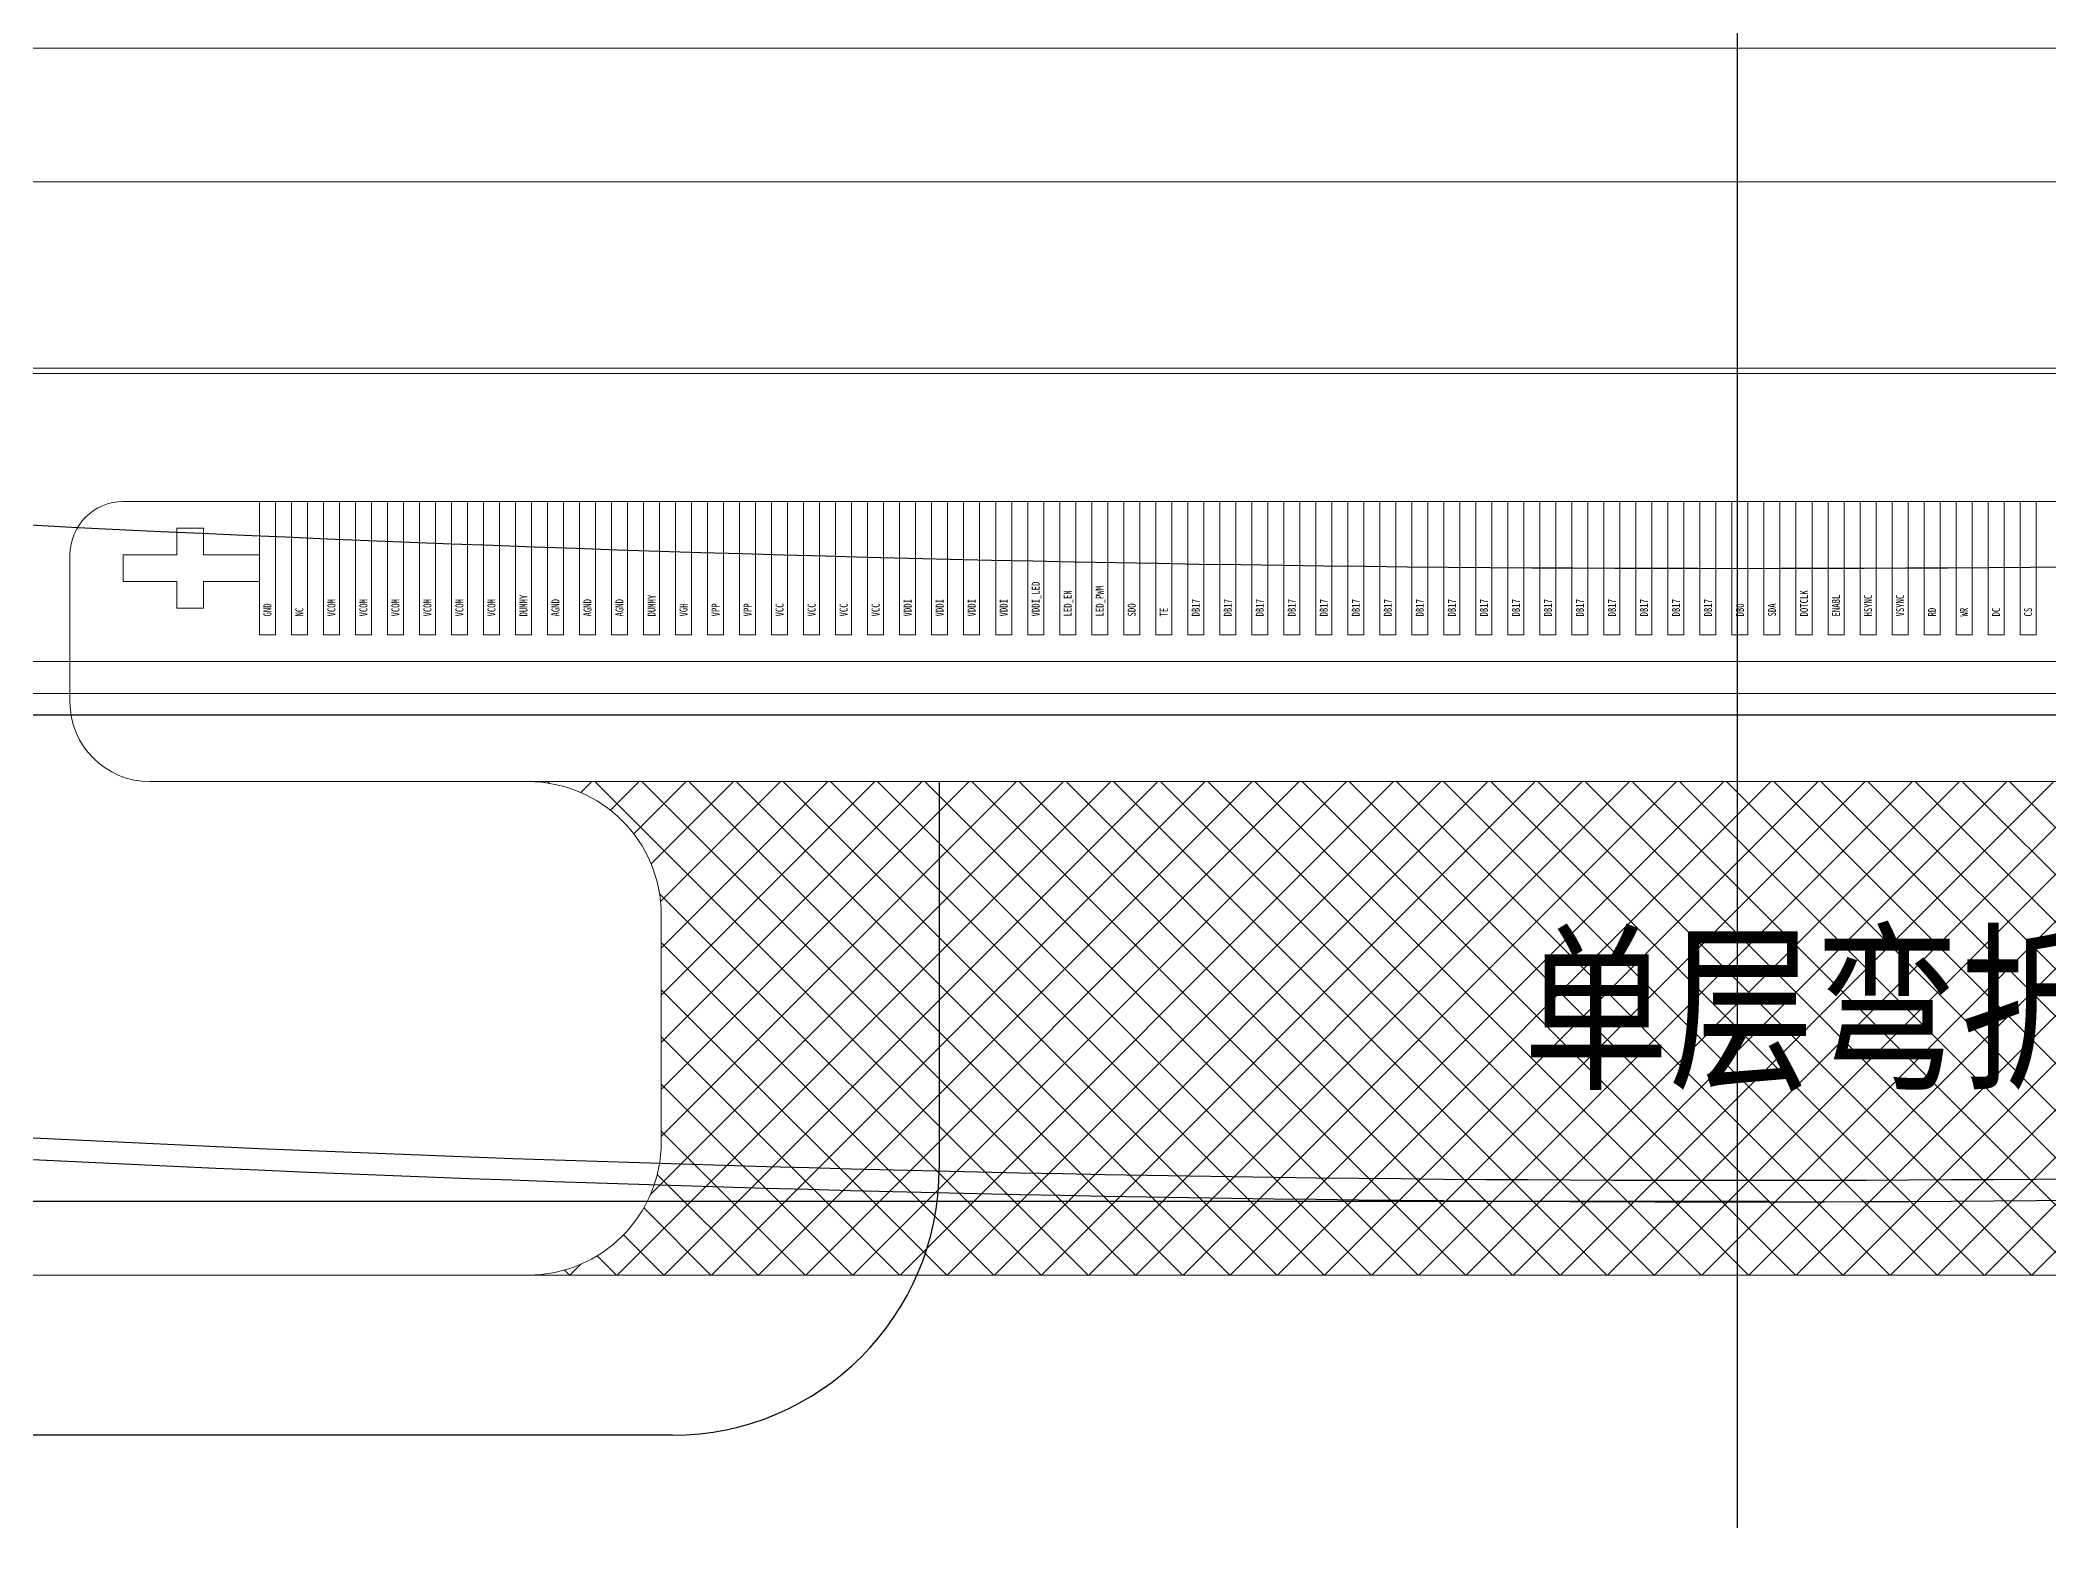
# Model space of a CAD drawing. Extents: x 1969 to 2227, y -979 to -796.
# Drawn here: x 2039.88 to 2047.41, y -882.92 to -877.32 of the extents above; entities that cross this region are included whole.
import ezdxf

# ---------------------------------------------------------------- set-up
doc = ezdxf.new("R2010")
doc.units = 0
doc.header["$LTSCALE"] = 16.335
doc.linetypes.add('_DASH', pattern=[0.6, 0.4, -0.2])
doc.linetypes.add('CENTER', pattern=[2, 1.25, -0.25, 0.25, -0.25])
for name, color, linetype in [('02___PRT_ALL_AXES', 7, 'Continuous'), ('FPC', 30, 'Continuous'), ('标注', 4, 'Continuous')]:
    doc.layers.add(name, color=color, linetype=linetype)
for name, color, linetype, lineweight in [('dim', 3, 'Continuous', 13), ('DWG', 7, 'Continuous', 18), ('LCD', 4, 'Continuous', 9)]:
    doc.layers.add(name, color=color, linetype=linetype, lineweight=lineweight)
doc.styles.add('RD', font='ROMAND.shx', dxfattribs={"width": 0.8})
doc.styles.get("Standard").update_dxf_attribs({"font": '', "width": 0.8})
doc.styles.add('宋体', font='')
doc.styles.get('Standard').set_extended_font_data('NSimSun')
doc.styles.get('宋体').set_extended_font_data('SimSun')
doc.dimstyles.new('ISO-25$0', dxfattribs={"dimtxt": 1.8, "dimasz": 1.2, "dimexe": 0.5, "dimexo": 0.5, "dimgap": 0.2, "dimtad": 0, "dimdsep": 46, "dimtxsty": '宋体', "dimcen": 2.5, "dimclrd": 3, "dimclre": 3, "dimclrt": 3, "dimadec": 0, "dimazin": 0, "dimtp": 1.2, "dimtm": 1.2, "dimtfac": 1, "dimtmove": 0, "dimatfit": 3, "dimfxl": 1, "dimtolj": 1, "dimarcsym": 0})

# ---------------------------------------------------------------- blocks, each defined once
blk = doc.blocks.new('*D724')
at = {"layer": 'Defpoints', "color": 0}
for p in [(2046.2409, -840.5418), (2001.604, -881.6751), (2046.8622, -881.6751)]:
    blk.add_point(p, dxfattribs=at)
at = {"layer": '标注', "color": 3, "lineweight": -2}
for p, q in [((2045.7409, -840.5418), (2001.104, -840.5418)), ((2001.604, -841.7418), (2001.604, -852.2734)), ((2001.604, -880.4751), (2001.604, -869.9434)), ((2046.3622, -881.6751), (2001.104, -881.6751))]:
    blk.add_line(p, q, dxfattribs=at)
at = {"layer": '标注', "color": 3}
for points in [[(2001.404, -841.7418), (2001.804, -841.7418), (2001.604, -840.5418)], [(2001.404, -880.4751), (2001.804, -880.4751), (2001.604, -881.6751)]]:
    blk.add_solid(points, dxfattribs=at)
at = {"layer": '标注', "color": 3, "insert": (2001.604, -861.1084), "char_height": 1.8, "attachment_point": 5, "rotation": 90, "style": '宋体'}
blk.add_mtext('\\A1;41.13%%P0.05TP)', dxfattribs=at)
blk = doc.blocks.new('*D729')
at = {"layer": 'Defpoints', "color": 0}
for p in [(2001.604, -881.6751), (2001.5826, -904.3438), (2041.8005, -904.3438)]:
    blk.add_point(p, dxfattribs=at)
at = {"layer": '标注', "color": 3, "lineweight": -2}
for p, q in [((2001.104, -881.6751), (2001.0826, -881.6751)), ((2001.5826, -882.8751), (2001.5826, -889.7495)), ((2001.5826, -903.1438), (2001.5826, -896.2695)), ((2041.3005, -904.3438), (2001.0826, -904.3438))]:
    blk.add_line(p, q, dxfattribs=at)
at = {"layer": '标注', "color": 3}
for points in [[(2001.3826, -882.8751), (2001.7826, -882.8751), (2001.5826, -881.6751)], [(2001.3826, -903.1438), (2001.7826, -903.1438), (2001.5826, -904.3438)]]:
    blk.add_solid(points, dxfattribs=at)
at = {"layer": '标注', "color": 3, "insert": (2001.5826, -893.0095), "char_height": 1.8, "attachment_point": 5, "rotation": 90, "style": '宋体'}
blk.add_mtext('\\A1;22.67', dxfattribs=at)

msp = doc.modelspace()

# ---------------------------------------------------------------- hatches: boundary and pattern name
h = msp.add_hatch()
h.set_pattern_fill('ANSI37', color=3, style=0)
h.set_pattern_definition([(45, (1918.562, -974.14133), (-0.08838835, 0.08838835), []), (135, (1918.562, -974.14133), (-0.08838835, -0.08838835), [])])
h.paths.add_polyline_path([(2050.7072, -881.9512, -0.414214), (2050.2072, -881.4512), (2050.2072, -880.6012, -0.414214), (2050.7072, -880.1012), (2041.7072, -880.1012, -0.414214), (2042.2072, -880.6012), (2042.2072, -881.4512, -0.414214), (2041.7072, -881.9512)])
h.paths.add_polyline_path([(2045.4004, -880.6108), (2048.4348, -880.6108), (2048.4348, -881.5228), (2045.4004, -881.5228)], flags=24)

# ---------------------------------------------------------------- linework, layer by layer
at = {"color": 1, "linetype": '_DASH', "ltscale": 5}
msp.add_line((2046.2505, -839.6209), (2046.2409, -882.2106), dxfattribs=at)
at = {"color": 1, "linetype": 'CENTER'}
msp.add_line((2046.2409, -882.8983), (2046.2409, -840.0738), dxfattribs=at)
at = {"color": 7, "linetype": 'Continuous'}
msp.add_line((2038.9925, -879.8512), (2056.6285, -879.8512), dxfattribs=at)
for radius in [128.6864, 128.7674, 128.7674]:
    msp.add_arc((2046.2489, -752.9092), radius, 265.479388, 274.520612, dxfattribs=at)
at = {"layer": '02___PRT_ALL_AXES', "color": 7, "linetype": 'Continuous'}
msp.add_arc((2046.2489, -752.9092), 126.3924, 265.479388, 274.520612, dxfattribs=at)
at = {"layer": 'dim', "color": 0}
for p, q in [((2059.6631, -878.5712), (2032.8218, -878.5712)), ((2056.6285, -879.7712), (2035.8565, -879.7712)), ((2056.6285, -879.8512), (2040.15, -879.8512))]:
    msp.add_line(p, q, dxfattribs=at)
at = {"layer": 'DWG', "color": 30, "lineweight": 0}
for p, q in [((2040.1905, -879.0512), (2052.3105, -879.0512)), ((2039.9905, -879.2512), (2039.9905, -879.8012)), ((2040.2905, -880.1012), (2041.7072, -880.1012)), ((2041.7072, -880.1012), (2050.7072, -880.1012)), ((2042.2072, -880.6012), (2042.2072, -881.4512)), ((2036.5985, -881.9512), (2050.7072, -881.9512))]:
    msp.add_line(p, q, dxfattribs=at)
for centre, radius, start, end in [((2040.1905, -879.2512), 0.2, 90, 180), ((2040.2905, -879.8012), 0.3, 180, 270), ((2041.7072, -880.6012), 0.5, 0, 90), ((2041.7072, -881.4512), 0.5, 270, 360)]:
    msp.add_arc(centre, radius, start, end, dxfattribs=at)
at = {"layer": 'FPC', "color": 2}
for p, q in [((2043.2489, -880.1012), (2043.2489, -881.5512)), ((2042.2489, -882.5512), (2037.0989, -882.5512))]:
    msp.add_line(p, q, dxfattribs=at)
msp.add_arc((2042.2489, -881.5512), 1, 270, 0, dxfattribs=at)
at = {"layer": 'LCD', "color": 1}
for p, q in [((2060.5621, -877.3512), (2031.939, -877.3512)), ((2040.3905, -879.1512), (2040.3905, -879.2512)), ((2040.4905, -879.1512), (2040.3905, -879.1512)), ((2040.4905, -879.1512), (2040.4905, -879.2512)), ((2040.1905, -879.2512), (2040.1905, -879.3512)), ((2040.3905, -879.2512), (2040.1905, -879.2512)), ((2040.7005, -879.2512), (2040.4905, -879.2512)), ((2040.3905, -879.3512), (2040.1905, -879.3512)), ((2040.3905, -879.3512), (2040.3905, -879.4512)), ((2040.4905, -879.3512), (2040.4905, -879.4512)), ((2040.7005, -879.3512), (2040.4905, -879.3512)), ((2040.4905, -879.4512), (2040.3905, -879.4512))]:
    msp.add_line(p, q, dxfattribs=at)
msp.add_lwpolyline([(2036.3645, -842.5172), (2056.1365, -842.5172, -0.414214), (2061.1365, -847.5172), (2061.1365, -875.1512, -0.414214), (2056.6365, -879.6512), (2035.8645, -879.6512, -0.414214), (2031.3645, -875.1512), (2031.3645, -847.5172, -0.414214)], format="xyb", close=True, dxfattribs=at)
for points in [[(2038.673, -877.8532), (2053.828, -877.8532), (2053.828, -878.5512), (2038.673, -878.5512)], [(2040.7005, -879.0512), (2040.7605, -879.0512), (2040.7605, -879.5512), (2040.7005, -879.5512)], [(2040.8205, -879.0512), (2040.8805, -879.0512), (2040.8805, -879.5512), (2040.8205, -879.5512)], [(2040.9405, -879.0512), (2041.0005, -879.0512), (2041.0005, -879.5512), (2040.9405, -879.5512)], [(2041.0605, -879.0512), (2041.1205, -879.0512), (2041.1205, -879.5512), (2041.0605, -879.5512)], [(2041.1805, -879.0512), (2041.2405, -879.0512), (2041.2405, -879.5512), (2041.1805, -879.5512)], [(2041.3005, -879.0512), (2041.3605, -879.0512), (2041.3605, -879.5512), (2041.3005, -879.5512)], [(2041.4205, -879.0512), (2041.4805, -879.0512), (2041.4805, -879.5512), (2041.4205, -879.5512)], [(2041.5405, -879.0512), (2041.6005, -879.0512), (2041.6005, -879.5512), (2041.5405, -879.5512)], [(2041.6605, -879.0512), (2041.7205, -879.0512), (2041.7205, -879.5512), (2041.6605, -879.5512)], [(2041.7805, -879.0512), (2041.8405, -879.0512), (2041.8405, -879.5512), (2041.7805, -879.5512)], [(2041.9005, -879.0512), (2041.9605, -879.0512), (2041.9605, -879.5512), (2041.9005, -879.5512)], [(2042.0205, -879.0512), (2042.0805, -879.0512), (2042.0805, -879.5512), (2042.0205, -879.5512)], [(2042.1405, -879.0512), (2042.2005, -879.0512), (2042.2005, -879.5512), (2042.1405, -879.5512)], [(2042.2605, -879.0512), (2042.3205, -879.0512), (2042.3205, -879.5512), (2042.2605, -879.5512)], [(2042.3805, -879.0512), (2042.4405, -879.0512), (2042.4405, -879.5512), (2042.3805, -879.5512)], [(2042.5005, -879.0512), (2042.5605, -879.0512), (2042.5605, -879.5512), (2042.5005, -879.5512)], [(2042.6205, -879.0512), (2042.6805, -879.0512), (2042.6805, -879.5512), (2042.6205, -879.5512)], [(2042.7405, -879.0512), (2042.8005, -879.0512), (2042.8005, -879.5512), (2042.7405, -879.5512)], [(2042.8605, -879.0512), (2042.9205, -879.0512), (2042.9205, -879.5512), (2042.8605, -879.5512)], [(2042.9805, -879.0512), (2043.0405, -879.0512), (2043.0405, -879.5512), (2042.9805, -879.5512)], [(2043.1005, -879.0512), (2043.1605, -879.0512), (2043.1605, -879.5512), (2043.1005, -879.5512)], [(2043.2205, -879.0512), (2043.2805, -879.0512), (2043.2805, -879.5512), (2043.2205, -879.5512)], [(2043.3405, -879.0512), (2043.4005, -879.0512), (2043.4005, -879.5512), (2043.3405, -879.5512)], [(2043.4605, -879.0512), (2043.5205, -879.0512), (2043.5205, -879.5512), (2043.4605, -879.5512)], [(2043.5805, -879.0512), (2043.6405, -879.0512), (2043.6405, -879.5512), (2043.5805, -879.5512)], [(2043.7005, -879.0512), (2043.7605, -879.0512), (2043.7605, -879.5512), (2043.7005, -879.5512)], [(2043.8205, -879.0512), (2043.8805, -879.0512), (2043.8805, -879.5512), (2043.8205, -879.5512)], [(2043.9405, -879.0512), (2044.0005, -879.0512), (2044.0005, -879.5512), (2043.9405, -879.5512)], [(2044.0605, -879.0512), (2044.1205, -879.0512), (2044.1205, -879.5512), (2044.0605, -879.5512)], [(2044.1805, -879.0512), (2044.2405, -879.0512), (2044.2405, -879.5512), (2044.1805, -879.5512)], [(2044.3005, -879.0512), (2044.3605, -879.0512), (2044.3605, -879.5512), (2044.3005, -879.5512)], [(2044.4205, -879.0512), (2044.4805, -879.0512), (2044.4805, -879.5512), (2044.4205, -879.5512)], [(2044.5405, -879.0512), (2044.6005, -879.0512), (2044.6005, -879.5512), (2044.5405, -879.5512)], [(2044.6605, -879.0512), (2044.7205, -879.0512), (2044.7205, -879.5512), (2044.6605, -879.5512)], [(2044.7805, -879.0512), (2044.8405, -879.0512), (2044.8405, -879.5512), (2044.7805, -879.5512)], [(2044.9005, -879.0512), (2044.9605, -879.0512), (2044.9605, -879.5512), (2044.9005, -879.5512)], [(2045.0205, -879.0512), (2045.0805, -879.0512), (2045.0805, -879.5512), (2045.0205, -879.5512)], [(2045.1405, -879.0512), (2045.2005, -879.0512), (2045.2005, -879.5512), (2045.1405, -879.5512)], [(2045.2605, -879.0512), (2045.3205, -879.0512), (2045.3205, -879.5512), (2045.2605, -879.5512)], [(2045.3805, -879.0512), (2045.4405, -879.0512), (2045.4405, -879.5512), (2045.3805, -879.5512)], [(2045.5005, -879.0512), (2045.5605, -879.0512), (2045.5605, -879.5512), (2045.5005, -879.5512)], [(2045.6205, -879.0512), (2045.6805, -879.0512), (2045.6805, -879.5512), (2045.6205, -879.5512)], [(2045.7405, -879.0512), (2045.8005, -879.0512), (2045.8005, -879.5512), (2045.7405, -879.5512)], [(2045.8605, -879.0512), (2045.9205, -879.0512), (2045.9205, -879.5512), (2045.8605, -879.5512)], [(2045.9805, -879.0512), (2046.0405, -879.0512), (2046.0405, -879.5512), (2045.9805, -879.5512)], [(2046.1005, -879.0512), (2046.1605, -879.0512), (2046.1605, -879.5512), (2046.1005, -879.5512)], [(2046.2205, -879.0512), (2046.2805, -879.0512), (2046.2805, -879.5512), (2046.2205, -879.5512)], [(2046.3405, -879.0512), (2046.4005, -879.0512), (2046.4005, -879.5512), (2046.3405, -879.5512)], [(2046.4605, -879.0512), (2046.5205, -879.0512), (2046.5205, -879.5512), (2046.4605, -879.5512)], [(2046.5805, -879.0512), (2046.6405, -879.0512), (2046.6405, -879.5512), (2046.5805, -879.5512)], [(2046.7005, -879.0512), (2046.7605, -879.0512), (2046.7605, -879.5512), (2046.7005, -879.5512)], [(2046.8205, -879.0512), (2046.8805, -879.0512), (2046.8805, -879.5512), (2046.8205, -879.5512)], [(2046.9405, -879.0512), (2047.0005, -879.0512), (2047.0005, -879.5512), (2046.9405, -879.5512)], [(2047.0605, -879.0512), (2047.1205, -879.0512), (2047.1205, -879.5512), (2047.0605, -879.5512)], [(2047.1805, -879.0512), (2047.2405, -879.0512), (2047.2405, -879.5512), (2047.1805, -879.5512)], [(2047.3005, -879.0512), (2047.3605, -879.0512), (2047.3605, -879.5512), (2047.3005, -879.5512)]]:
    msp.add_lwpolyline(points, close=True, dxfattribs=at)

# ---------------------------------------------------------------- texts
at = {"layer": 'FPC', "color": 3, "lineweight": 5, "insert": (2045.4381, -880.703), "char_height": 0.5, "width": 3.166827, "attachment_point": 1, "style": 'RD'}
msp.add_mtext('{\\fSimSun|b0|i0|c134|p2;\\C0;单层弯折区}', dxfattribs=at)
at = {"layer": 'LCD', "color": 1, "char_height": 0.03, "width": 0.133757, "attachment_point": 1, "rotation": 90}
for s, insert in [('VDDI_LED', (2043.5954, -879.482)), ('VCOM', (2040.9554, -879.482)), ('VCOM', (2041.0754, -879.482)), ('VCOM', (2041.1954, -879.482)), ('VCOM', (2041.3154, -879.482)), ('VCOM', (2041.4354, -879.482)), ('VCOM', (2041.5554, -879.482)), ('DUMMY', (2041.6754, -879.482)), ('AGND', (2041.7954, -879.482)), ('AGND', (2041.9154, -879.482)), ('AGND', (2042.0354, -879.482)), ('DUMMY', (2042.1554, -879.482)), ('VDDI', (2043.1154, -879.482)), ('VDDI', (2043.2354, -879.482)), ('VDDI', (2043.3554, -879.482)), ('VDDI', (2043.4754, -879.482)), ('LED_EN', (2043.7154, -879.482)), ('LED_PWM', (2043.8354, -879.482)), ('DB17', (2044.1954, -879.482)), ('DB17', (2044.3154, -879.482)), ('DB17', (2044.4354, -879.482)), ('DB17', (2044.5554, -879.482)), ('DB17', (2044.6754, -879.482)), ('DB17', (2044.7954, -879.482)), ('DB17', (2044.9154, -879.482)), ('DB17', (2045.0354, -879.482)), ('DB17', (2045.1554, -879.482)), ('DB17', (2045.2754, -879.482)), ('DB17', (2045.3954, -879.482)), ('DB17', (2045.5154, -879.482)), ('DB17', (2045.6354, -879.482)), ('DB17', (2045.7554, -879.482)), ('DB17', (2045.8754, -879.482)), ('DB17', (2045.9954, -879.482)), ('DB17', (2046.1154, -879.482)), ('DOTCLK', (2046.4754, -879.482)), ('ENABL', (2046.5954, -879.482)), ('HSYNC', (2046.7154, -879.482)), ('VSYNC', (2046.8354, -879.482)), ('GND', (2040.7154, -879.482)), ('NC', (2040.8354, -879.482)), ('VGH', (2042.2754, -879.482)), ('VPP', (2042.3954, -879.482)), ('VPP', (2042.5154, -879.482)), ('VCC', (2042.6354, -879.482)), ('VCC', (2042.7554, -879.482)), ('VCC', (2042.8754, -879.482)), ('VCC', (2042.9954, -879.482)), ('SDO', (2043.9554, -879.482)), ('TE', (2044.0754, -879.482)), ('DB0', (2046.2354, -879.482)), ('SDA', (2046.3554, -879.482)), ('RD', (2046.9554, -879.482)), ('WR', (2047.0754, -879.482)), ('DC', (2047.1954, -879.482)), ('CS', (2047.3154, -879.482))]:
    msp.add_mtext(s, dxfattribs=dict(at, insert=insert))

# ---------------------------------------------------------------- dimensions: what is measured, and where the dimension line sits
at = {"layer": '标注'}
dim = msp.add_linear_dim(base=(2001.604, -881.6751), p1=(2046.2409, -840.5418), p2=(2046.8622, -881.6751), angle=90, text='<>%%P0.05TP)', dimstyle='ISO-25$0', override={"dimtxsty": '宋体'}, dxfattribs=at)
dim.commit()
dim.dimension.update_dxf_attribs({"geometry": '*D724', "text_midpoint": (2001.604, -861.1084), "dimtype": 160})
dim = msp.add_linear_dim(base=(2001.5826, -904.3438), p1=(2001.604, -881.6751), p2=(2041.8005, -904.3438), angle=90, dimstyle='ISO-25$0', override={"dimtxsty": '宋体'}, dxfattribs=at)
dim.commit()
dim.dimension.update_dxf_attribs({"geometry": '*D729', "text_midpoint": (2001.5826, -893.0095)})

doc.saveas('drawing.dxf')
